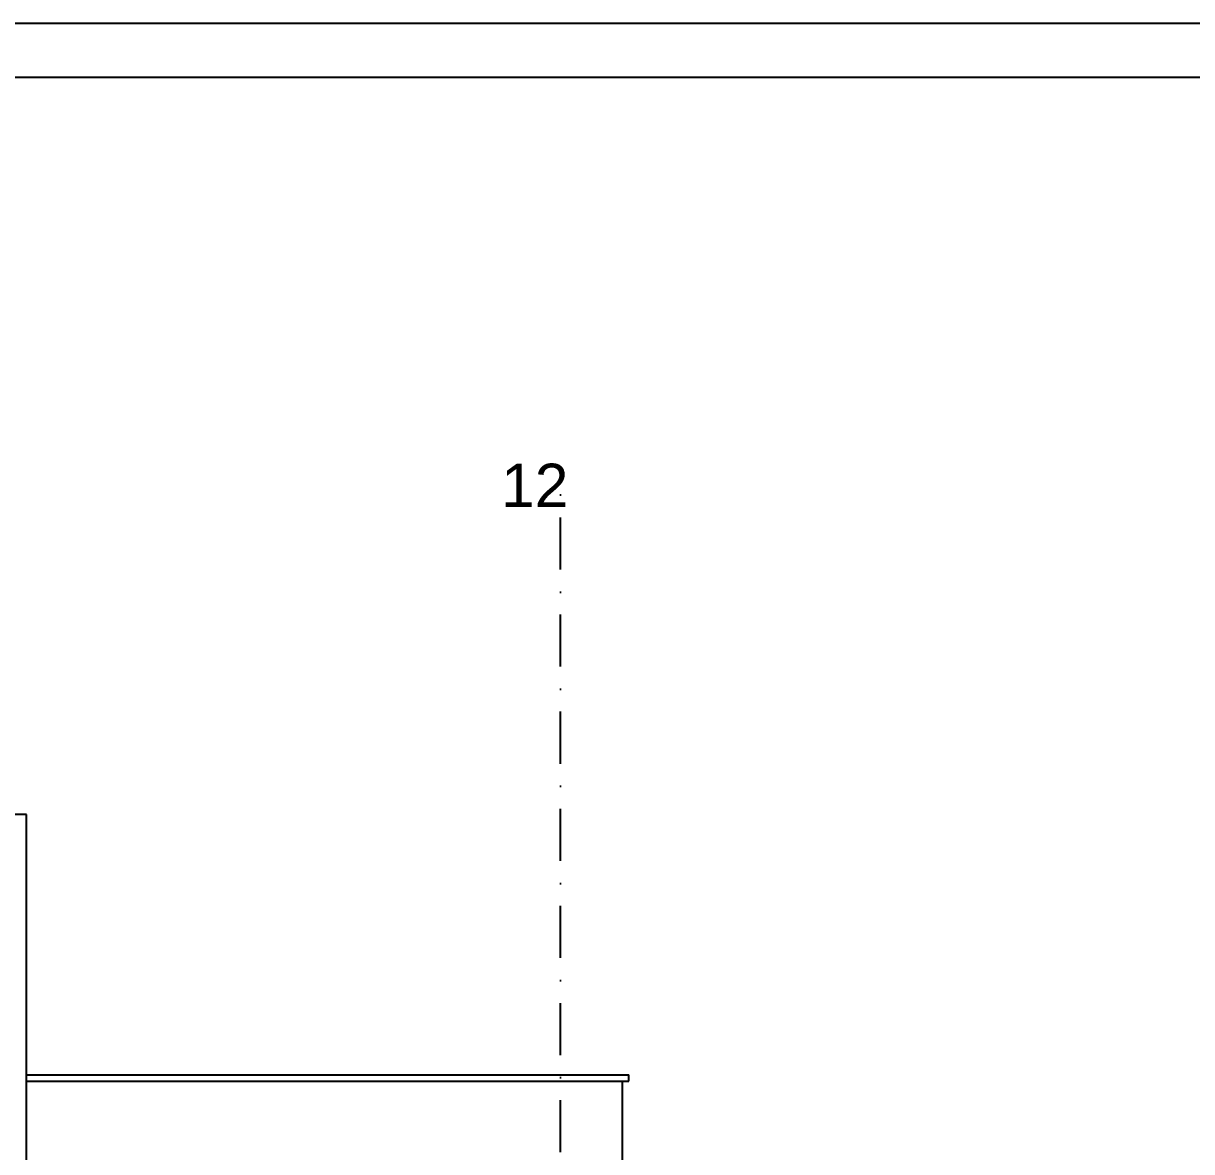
# Model space of a CAD drawing. Extents: x 3792242 to 5145247, y -1546315 to -1031918.
# Drawn here: x 3853788 to 3859181, y -1489085 to -1483880 of the extents above; entities that cross this region are included whole.
import ezdxf

# ---------------------------------------------------------------- set-up
doc = ezdxf.new("R2010")
doc.units = 0
doc.header["$MEASUREMENT"] = 0
doc.linetypes.add('BODKOCIARKOVANA_3', pattern=[5.6, 3, -1.3, 0, -1.3])
for name, color, linetype in [('osi', 253, 'CONTINUOUS'), ('TENKÁ', 7, 'CONTINUOUS'), ('tzb', 153, 'CONTINUOUS')]:
    doc.layers.add(name, color=color, linetype=linetype)
doc.styles.add('styl1', font='arial.ttf')

msp = doc.modelspace()

# ---------------------------------------------------------------- linework, layer by layer
at = {"layer": 'osi', "linetype": 'BODKOCIARKOVANA_3', "ltscale": 80}
msp.add_line((3856267.693, -1508356), (3856267.693, -1485946), dxfattribs=at)
at = {"layer": 'TENKÁ', "color": 7}
for p, q in [((3869299.193, -1483879.516), (3792242.193, -1483879.516)), ((3869049.193, -1484129.516), (3792492.193, -1484129.516))]:
    msp.add_line(p, q, dxfattribs=at)
at = {"layer": 'TENKÁ'}
for p, q in [((3853802.693, -1488730.27), (3856582.693, -1488730.27)), ((3853802.693, -1488760.27), (3856582.693, -1488760.27)), ((3856552.693, -1488760.27), (3856552.693, -1491780.27)), ((3856582.693, -1488760.27), (3856582.693, -1488730.27))]:
    msp.add_line(p, q, dxfattribs=at)
at = {"layer": 'tzb', "color": 8, "ltscale": 0.25}
for p, q in [((3853802.693, -1487530.27), (3853102.693, -1487530.27)), ((3853802.693, -1490640.27), (3853802.693, -1487530.27))]:
    msp.add_line(p, q, dxfattribs=at)

# ---------------------------------------------------------------- texts
at = {"layer": 'TENKÁ', "ltscale": 0.25, "style": 'styl1'}
msp.add_text('12', height=200, dxfattribs=at).set_placement((3855993.424, -1486111.054))

doc.saveas('drawing.dxf')
